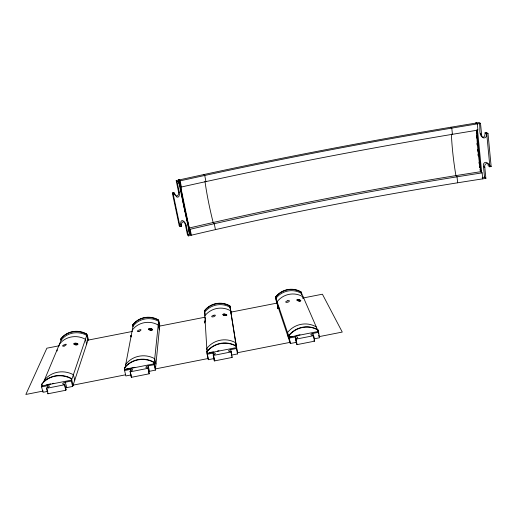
<?xml version="1.0" encoding="UTF-8"?>
<svg xmlns="http://www.w3.org/2000/svg" width="517" height="517" viewBox="0 0 517 517"><rect width="100%" height="100%" fill="white"/><g stroke="black" fill="none" stroke-linecap="round" stroke-linejoin="round"><path stroke-width="0.78" d="M155.365 370.133L159.766 325.161L158.693 320.391L154.111 364.711L155.365 370.133L149.478 371.296A2.281 0.892 -14.5 0 0 148.896 371.439M153.898 362.443L153.924 362.139A21.727 19.879 0.3 0 0 124.474 367.942L124.746 369.603L154.208 363.8L153.898 362.443A21.746 19.892 0.3 0 0 124.416 368.253M132.695 325.128L132.74 324.896A18.903 17.572 1.5 0 1 158.351 319.881L158.325 320.113A18.916 17.584 1.5 0 0 132.695 325.128L132.979 326.324A18.909 17.572 1.4 0 1 158.596 321.309M131.047 374.928L125.883 375.949L124.565 370.534L130.478 369.371A2.294 0.872 -15 0 1 132.539 369.868A2.294 0.872 -15 0 1 130.155 371.238L131.363 377.32L149.187 373.804L147.985 367.723A2.288 0.879 -14.4 0 1 145.878 367.238A2.288 0.879 -14.4 0 1 148.211 365.874L154.111 364.711M149.187 373.804L147.985 367.723M150.441 330.137L150.628 328.67M131.363 377.32L130.155 371.238M124.565 370.534L124.474 367.942M125.069 367.904L133.153 325.393M57.103 349.867L57.129 350.991M72.677 386.445L88.297 339.165L87.095 334.409L71.249 381.042L72.677 386.445L66.758 387.614A2.339 0.872 -17 0 0 65.601 387.963M71.223 378.728L71.327 378.412A22.005 19.775 7 0 0 41.728 384.241L41.967 385.915L71.579 380.079L71.223 378.728A22.024 19.788 7 0 0 41.593 384.564M87.974 340.141L86.546 333.937A19.116 17.488 8.4 0 0 60.825 338.971L61.038 340.412A19.123 17.488 8.3 0 1 86.766 335.371M47.493 391.408L43.047 392.287L41.554 386.89L47.499 385.721A2.359 0.853 -17.3 0 1 49.335 386.264A2.359 0.853 -17.3 0 1 46.704 387.685L46.44 388.345L47.932 393.78L65.846 390.245L66.073 389.585L64.625 384.157A2.346 0.86 -16.8 0 1 62.738 383.62A2.346 0.86 -16.8 0 1 65.316 382.212L71.249 381.042M65.846 390.245L64.392 384.81L64.625 384.157M75.605 344.8L76.167 343.262M47.932 393.78L48.197 393.107M41.554 386.89L42.103 385.592L41.728 384.241M43.325 382.664L61.142 340.167L60.825 338.971M485.036 132.843L486.407 133.761C487.77 138.556 481.359 139.829 481.605 134.543L480.519 123.369L479.194 122.535C377.681 139.073 276.601 158.331 176.187 180.601L177.047 181.538L179.341 192.583L179.457 194.715L178.927 196.408L177.887 197.216L176.614 196.925L173.874 192.583L172.342 192.925L179.16 225.341L180.026 226.601L181.551 226.252L180.536 223.939L181.079 221.263L182.107 220.462L183.955 221.27L185.209 223.951L187.419 234.582L188.343 235.914C286.683 212.668 385.992 193.623 485.877 178.378L484.823 167.547C483.485 162.823 489.819 161.621 489.567 166.791L491.15 166.545L488.003 133.496L486.626 132.585L485.036 132.843C485.217 134.549 484.694 137.58 482.432 137.335C478.18 134.355 480.829 127.531 479.272 123.33M476.81 122.93L475.692 122.852L477.314 123.899L477.928 130.116C378.567 146.201 279.645 165.065 181.409 187.005L180.53 186.042A62.783 7.005 77 0 0 189.216 228.01C285.649 205.469 382.974 186.811 480.842 171.683L482.141 172.865L482.729 178.869M189.216 228.01L190.146 229.277C286.696 206.671 384.144 187.994 482.141 172.865M188.395 229.626L189.442 233.729L190.185 233.555L191.374 235.209L190.146 229.277M187.419 234.582L190.424 233.884L179.418 180.711M179.16 225.341L180.672 224.992M172.342 192.925L173.169 193.953L174.714 193.61M181.409 187.005L180.136 180.86L179.037 179.703L178.275 179.871L189.674 234.059L189.442 233.729M177.047 181.538C277.603 159.184 378.838 139.9 480.519 123.369M46.776 384.667L50.666 383.905M52.223 383.595L53.781 383.291M125.579 369.144L134.872 367.309M209.469 352.613L213.424 351.831M217.386 351.056L218.969 350.746M288.977 336.948L292.131 336.328M296.067 335.552L300.009 334.777M207.11 353.376L236.431 347.598M289.074 337.226L318.246 331.481L317.897 329.84A21.468 19.82 -19.4 0 0 288.738 335.585L289.947 342.39M213.049 353.098L214.18 358.533L208.306 359.696L207.168 354.255L213.049 353.098A2.255 0.885 -12.3 0 1 215.331 353.55A2.255 0.885 -12.3 0 1 213.191 354.869L214.374 360.937L232.107 357.441L232.03 356.84M232.107 357.441L230.931 351.373A2.255 0.885 -11.8 0 1 228.598 350.933A2.255 0.885 -11.8 0 1 230.692 349.621L236.566 348.464L229.981 306.439M303.052 298.096L302.813 296.706A18.948 17.74 -19.7 0 0 277.086 301.741L277.959 306.607L276.517 302.29L275.651 297.501L289.352 338.06L295.207 336.91A2.249 0.879 -9.6 0 1 297.708 337.31A2.249 0.879 -9.6 0 1 295.808 338.583L296.971 344.639L314.62 341.162L313.457 335.106A2.249 0.879 -9 0 1 310.911 334.712A2.249 0.879 -9 0 1 312.759 333.452L318.608 332.295L319.512 337.763L314.407 338.764M46.44 388.345L64.392 384.81M130.051 371.865L147.907 368.343M213.237 355.463L231.009 351.961L230.931 351.373M295.808 338.583L296.015 339.152L313.696 335.662M43.254 391.033L25.85 394.465L46.866 348.193L59.533 345.711M72.522 385.262L125.521 374.812M155.578 368.886L207.789 358.585M237.051 352.814L290.05 342.364M319.319 336.593L342.26 332.069L322.408 294.205L302.613 298.083M231.215 355.205A2.249 0.898 -11.8 0 1 231.784 355.063L237.646 353.906L229.845 305.89A18.754 17.597 -8.4 0 0 204.351 310.879L205.036 314.355M278.476 308.138L290.321 343.514L296.163 342.364A2.242 0.892 -9.6 0 1 296.745 342.28M87.244 340.283L132.378 331.442M159.301 326.162L205.223 317.167M230.563 312.203L277.274 303.052M486.407 133.761L488.003 133.496M482.199 177.505L484.539 177.137L485.877 178.378M480.28 133.625L481.605 134.543M450.695 127.266L451.78 128.126L452.446 134.304M203.685 174.597L204.738 175.47L205.947 181.59M491.15 166.545L489.761 165.388L486.626 132.585M489.567 166.791L488.19 165.64C488.442 160.503 482.154 161.698 483.485 166.384L484.539 177.137M483.485 166.384L484.823 167.547M176.187 180.601L178.468 191.568L179.341 192.583M185.209 223.951L186.12 225.205L188.343 235.914M275.865 298.128L275.645 296.926A18.696 17.539 -19.7 0 1 301.036 291.956L301.566 294.742M318.608 332.295L301.036 291.956M131.072 335.972L131.085 337.026M278.728 307.983L278.644 307.279M298.555 299.686L299.11 300.997M313.457 335.106L314.62 341.162M275.645 296.926L276.802 303.143M288.738 335.585L288.829 335.863A21.494 19.833 -19.4 0 1 318.02 330.111M131.111 335.753L130.891 335.339L130.963 336.515M173.874 192.583L175.153 195.329L177.027 196.169L178.397 194.612L178.468 191.568M186.12 225.205L184.86 222.504L182.999 221.69L181.629 223.247L181.551 226.252M47.499 385.721L47.919 387.265M47.131 389.236L47.771 391.563M204.467 321.684L204.461 321.91M65.316 382.212L66.758 387.614M74.791 380.053L73.395 374.735A21.669 19.504 7.1 0 0 44.249 380.473M71.327 378.412L73.11 385.146M190.185 233.555L183.768 205.779L179.037 179.703M86.546 333.937L86.85 335.132M86.669 344.109L85.434 339.288A19.375 17.688 8.1 0 0 59.365 344.393M130.478 369.371L131.04 371.691M132.74 324.896L133.024 326.091M148.211 365.874L149.478 371.296M153.924 362.139L155.488 368.899M278.611 307.24L278.592 307.415M278.65 307.68L278.831 308.5L278.702 307.55M155.96 364.058L154.732 358.72A21.397 19.601 0.3 0 0 125.728 364.433M277.564 307.441L277.707 308.022M277.61 307.886L277.791 308.707L277.623 307.712M158.351 319.881L159.675 326.091M159.307 329.865L158.215 325.031A19.155 17.778 1.3 0 0 132.255 330.111M205.527 321.412L205.346 320.747L205.52 321.897M204.48 321.619L204.318 320.96L204.525 322.369M204.512 322.181L204.706 323.041L204.545 322.078M278.637 307.369L278.424 306.419L278.566 307.285M278.618 307.55L278.708 307.757M277.597 307.576L277.383 306.62L277.551 307.621M277.577 307.757L277.629 308.106M237.646 353.906L236.114 345.951A21.54 19.904 -9 0 0 206.806 351.722L208.067 357.725M173.169 193.953L180.026 226.601M207.136 349.996L206.813 348.464A21.216 19.627 -9 0 1 235.674 342.784L236.741 348.141M204.984 313.464L204.558 311.415L207.046 352.316M204.351 310.879L204.596 312.081M213.353 355.651L214.374 360.937M205.262 317.974L205.553 319.357M204.493 321.807L204.59 322.156M230.692 349.621L231.784 355.063M229.845 305.89L231.067 312.1M231.635 315.687L230.672 310.833A19.006 17.804 -8.5 0 0 204.829 315.9M215.434 229.626L214.271 223.712L213.159 222.497A62.415 9.067 77.1 0 1 204.978 181.305M289.352 338.06L290.321 343.514M288.46 337.95L287.504 332.58A21.152 19.549 -19.4 0 1 316.223 326.925M295.207 336.91L296.163 342.364M296.015 339.152L296.971 344.639M312.759 333.452L313.153 335.791M480.868 171.599L480.034 166.312M317.897 329.84L318.511 333.543M318.769 335.094L319.028 336.651M236.114 345.951L236.159 346.235A21.559 19.917 -9 0 0 206.826 352.019L206.806 351.722M178.598 182.016L178.817 183.451M479.498 162.59L479.686 163.979M224.759 314.142L224.94 315.532M457.668 182.792L457.022 176.82L455.916 175.612A61.995 10.392 82 0 1 451.386 134.039M476.732 130.284L480.862 172.012M477.443 129.353L481.721 172.691M208.235 358.501L208.306 359.696M207.091 353.085L207.168 354.255M476.596 130.426L476.693 132.611M151.862 329.219A1.835 0.666 13.5 0 1 151.074 330.163A1.835 0.666 13.5 0 1 148.76 328.941A1.835 0.666 13.5 0 1 151.507 329.025M77.356 343.818A1.868 0.737 10.9 0 1 76.27 344.826A1.868 0.737 10.9 0 1 74.093 343.572A1.868 0.737 10.9 0 1 77.02 343.624M66.073 389.585A2.339 0.872 -17 0 1 65.51 389.663M60.722 339.217A19.129 17.5 8.4 0 1 86.462 334.176M275.936 298.335A18.702 17.533 -19.7 0 1 301.333 293.365M300.209 300.396A1.829 0.511 17 0 1 299.382 300.997A1.829 0.511 17 0 1 297.075 299.834A1.829 0.511 17 0 1 299.479 300.028M314.381 340.593A2.242 0.892 -9 0 1 313.8 340.677M275.716 297.133A18.715 17.552 -19.7 0 1 301.127 292.157M204.609 312.3A18.761 17.597 -8.4 0 1 230.117 307.305M226.336 314.872A1.829 0.588 15.5 0 1 225.089 315.499L224.501 315.473A2.023 0.679 7.8 0 1 222.846 314.562A2.023 0.679 7.8 0 1 224.675 314.136L225.199 314.207A2.023 0.679 7.8 0 1 226.853 315.112A2.023 0.679 7.8 0 1 225.024 315.544A1.829 0.588 15.5 0 1 223.163 314.239A1.829 0.588 15.5 0 1 226.039 314.679M214.898 360.194A2.255 0.898 -12.4 0 1 214.329 360.336M204.364 311.098A18.767 17.61 -8.4 0 1 229.884 306.103M190.437 233.897A72.774 8.201 77 0 1 179.373 180.614M480.842 171.683A62.26 12.615 82.1 0 1 476.648 129.883M480.241 170.713A72.167 14.767 82.1 0 1 479.989 169.162M479.75 167.605A72.167 14.767 82.1 0 1 479.517 166.041M479.175 163.689A72.167 14.767 82.1 0 1 478.962 162.125M478.16 155.85A72.167 14.767 82.1 0 1 477.979 154.286M477.643 151.158A72.167 14.767 82.1 0 1 477.482 149.607M477.055 144.967A72.167 14.767 82.1 0 1 476.926 143.435M476.551 138.129A72.167 14.767 82.1 0 1 476.416 135.893M138.995 331.365L139.06 331.403A2.055 0.627 -26 0 0 140.954 330.001A2.055 0.627 -26 0 0 139.635 329.807L139.215 330.027A1.855 0.607 -18.6 0 0 137.341 331.177A1.855 0.607 -18.6 0 0 138.995 331.365M64.114 346.035L64.16 346.08A2.107 0.575 -27.3 0 0 66.228 344.639A2.107 0.575 -27.3 0 0 65.11 344.406L64.677 344.632A1.9 0.582 -20.3 0 0 62.628 345.821A1.9 0.582 -20.3 0 0 64.114 346.035M213.825 315.273L213.411 315.422A1.829 0.627 -16.7 0 0 211.718 316.604A1.829 0.627 -16.7 0 0 213.534 316.753L213.618 316.792A2.029 0.672 -24.4 0 0 215.343 315.422A2.029 0.672 -24.4 0 0 213.825 315.273M287.685 300.797L287.265 300.952A1.822 0.64 -14.6 0 0 285.759 302.096A1.822 0.64 -14.6 0 0 287.743 302.212L287.84 302.245A2.016 0.711 -22.4 0 0 289.404 300.913A2.016 0.711 -22.4 0 0 287.685 300.797M151.074 328.728L150.55 328.657A2.042 0.743 5.7 0 0 148.521 329.129A2.042 0.743 5.7 0 0 150.001 330.072L150.525 330.15A2.042 0.743 5.7 0 0 152.547 329.678A2.042 0.743 5.7 0 0 151.074 328.728M76.613 343.32L76.089 343.249A2.074 0.795 3.2 0 0 73.866 343.76A2.074 0.795 3.2 0 0 75.159 344.742L75.689 344.813A2.074 0.795 3.2 0 0 77.905 344.309A2.074 0.795 3.2 0 0 76.613 343.32M298.994 299.744L298.477 299.673A2.023 0.614 9.6 0 0 296.836 300.067A2.023 0.614 9.6 0 0 298.671 300.939L299.194 301.01A2.023 0.614 9.6 0 0 300.829 300.616A2.023 0.614 9.6 0 0 298.994 299.744"/></g></svg>
